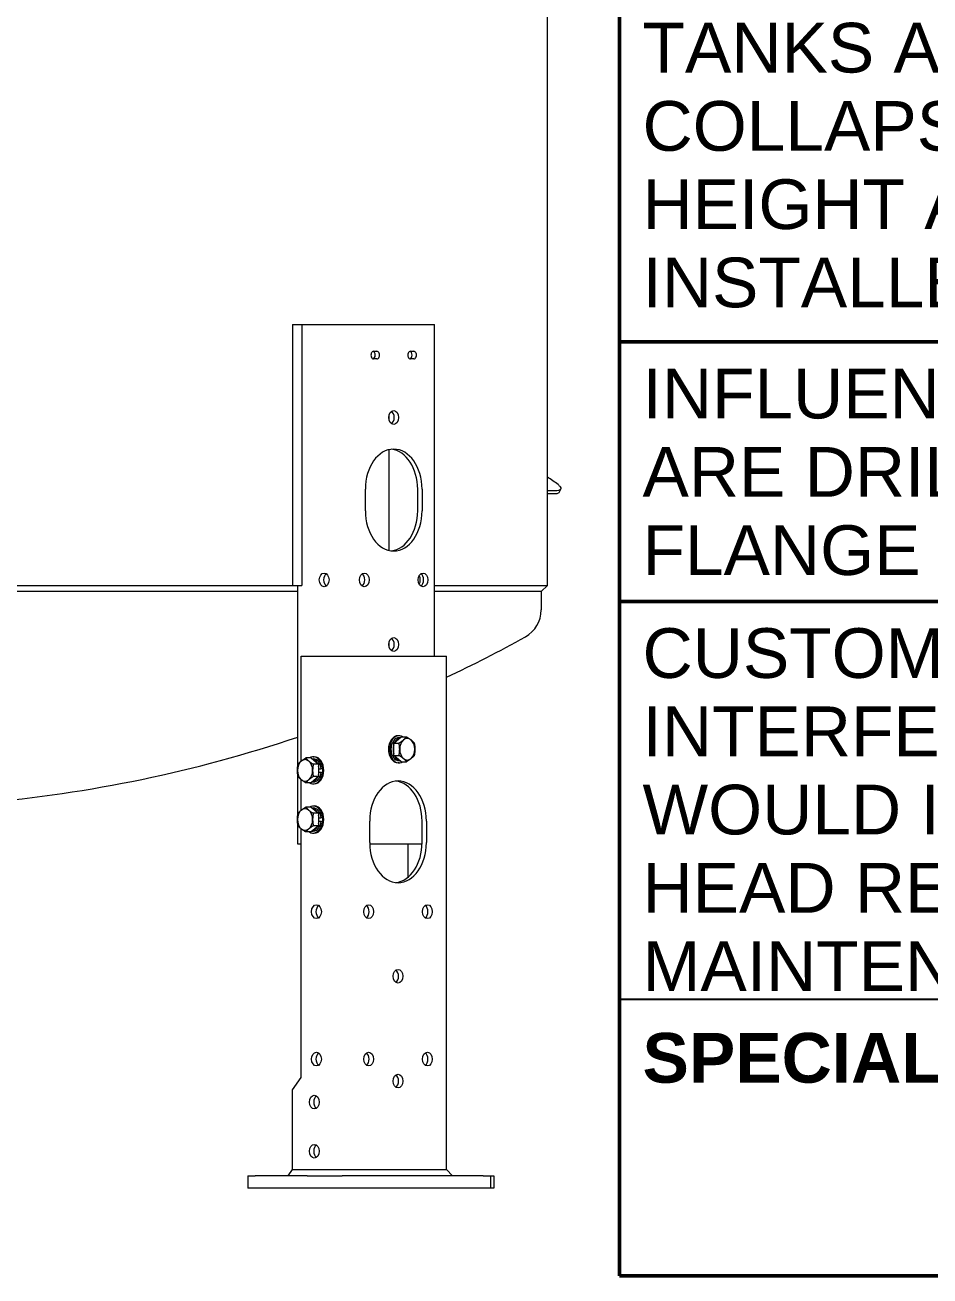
# Model space of a CAD drawing. Header units: inches. Extents: x 20 to 536, y 8 to 344.
# Drawn here: x 433.8 to 470.6, y 44 to 94.9 of the extents above; entities that cross this region are included whole.
import ezdxf
from ezdxf.enums import TextEntityAlignment as Align

# ---------------------------------------------------------------- set-up
doc = ezdxf.new("R2010")
doc.units = ezdxf.units.IN
doc.header["$LTSCALE"] = 16
doc.header["$MEASUREMENT"] = 0
doc.layers.get('0').update_dxf_attribs({"lineweight": 25})
for name, color, linetype, lineweight in [('Sketch Geometry (ANSI)', 7, 'Continuous', 25), ('Sketch Geometry(MEMCOR)', 7, 'Continuous', 50), ('Symbols(MEMCOR)', 7, 'Continuous', 25), ('Visible (ANSI)', 7, 'Continuous', 50)]:
    doc.layers.add(name, color=color, linetype=linetype, lineweight=lineweight)
doc.styles.add('MEMCOR', font='arial.ttf')

# ---------------------------------------------------------------- blocks, each defined once
blk = doc.blocks.new('NOTES')
at = {"layer": 'Sketch Geometry (ANSI)'}
blk.add_line((-2.075, -1.21), (2.075, -1.21), dxfattribs=at)
at = {"layer": 'Sketch Geometry(MEMCOR)'}
for p, q in [((-2.075, -1.85), (-2.075, 1.85)), ((-2.075, 0.31), (2.075, 0.31)), ((-2.075, -0.29), (2.075, -0.29)), ((2.075, -1.85), (-2.075, -1.85))]:
    blk.add_line(p, q, dxfattribs=at)
at = {"layer": 'Symbols(MEMCOR)', "color": 7, "char_height": 0.114972, "attachment_point": 1, "line_spacing_factor": 0.944221, "style": 'MEMCOR'}
for s, insert, width in [('\\fArial|b0|i0;TANKS ARE SHIPPED WITH LEGS IN THE COLLAPSED POSITION TO REDUCE OVERALL HEIGHT AND ASSIST TANK ACCESS. TANK MUST BE INSTALLED WITH LEGS IN EXTENDED POSITION.', (-2.0218, 1.048), 4.125148), ('\\fArial|b0|i0;INFLUENT, EFFLUENT, & DRAIN CONNECTIONS ARE DRILLED FOR METRIC AND IMPERIAL FLANGE BOLT PATTERNS', (-2.0218, 0.248), 3.923818), ('\\fArial|b0|i0;CUSTOMER IS TO CONFIRM THERE ARE NO INTERFERENCES IN THE FILTER ROOM THAT WOULD INHIBIT THE ROTATIONAL SWING OF THE HEAD REQUIRED FOR GENERAL FILTER MAINTENANCE', (-2.0218, -0.352), 4.083133)]:
    blk.add_mtext(s, dxfattribs=dict(at, insert=insert, width=width))
at = {"layer": 'Symbols(MEMCOR)', "color": 7, "insert": (-2.0218, -1.288), "char_height": 0.114972, "attachment_point": 1, "style": 'MEMCOR'}
blk.add_mtext('\\fArial|b1|i0;\\H0.1150;SPECIAL NOTES:', dxfattribs=at)
at = {"layer": 'Symbols(MEMCOR)', "color": 7, "style": 'MEMCOR'}
for tag, p in [('@Special_Notes', (-2.0218, -1.4827)), ('@Special_Notes1', (-2.0218, -1.6773))]:
    blk.add_attdef(tag, text='', height=0.115, dxfattribs=at).set_placement(p, align=Align.TOP_LEFT)

msp = doc.modelspace()

# ---------------------------------------------------------------- linework, layer by layer
at = {"layer": 'Visible (ANSI)', "linetype": 'Continuous', "lineweight": 18}
for p, q in [((455.00767, 72.12531), (455.00767, 103.00914)), ((444.64403, 82.75031), (445.01494, 82.75031)), ((444.64403, 82.75031), (444.64403, 72.12531)), ((445.01494, 82.75031), (446.32296, 82.75031)), ((445.01494, 82.75031), (445.01494, 72.12531)), ((446.32296, 82.75031), (447.29876, 82.75031)), ((447.29876, 82.75031), (450.21204, 82.75031)), ((450.21204, 82.75031), (450.41414, 82.75031)), ((450.41414, 69.24631), (450.41414, 82.75031)), ((447.93869, 81.65531), (448.07304, 81.65531)), ((449.43776, 81.65531), (449.57211, 81.65531)), ((448.07304, 81.34531), (447.93869, 81.34531)), ((449.57211, 81.34531), (449.43776, 81.34531)), ((448.56727, 78.87307), (448.56727, 79.04755)), ((448.56727, 73.55217), (448.56727, 77.64845)), ((447.60282, 75.16031), (447.60282, 76.04031)), ((449.73121, 75.16031), (449.73121, 76.04031)), ((449.90799, 76.04031), (449.90799, 75.16031)), ((455.39153, 75.97753), (455.00767, 75.97753)), ((455.00767, 75.86763), (455.34242, 75.86763)), ((455.49968, 75.92993), (455.54879, 76.03984)), ((427.25565, 72.12531), (444.64403, 72.12531)), ((444.85496, 71.87531), (427.25565, 71.87531)), ((444.64403, 72.12531), (445.01494, 72.12531)), ((444.85496, 64.78104), (444.85496, 72.12531)), ((445.98591, 72.12531), (446.04482, 72.12531)), ((447.44113, 72.12531), (447.50005, 72.12531)), ((450.41414, 72.12531), (455.00767, 72.12531)), ((454.75564, 71.87531), (450.41414, 71.87531)), ((454.75564, 71.87531), (455.00564, 72.12531)), ((454.75564, 71.87531), (454.75564, 71.12505)), ((448.56727, 69.63207), (448.56727, 69.80655)), ((444.99472, 69.24631), (446.1874, 69.24631)), ((444.99472, 64.97548), (444.99472, 69.24631)), ((446.1874, 69.24631), (447.16321, 69.24631)), ((447.16321, 69.24631), (450.70115, 69.24631)), ((450.70115, 69.24631), (450.90325, 69.24631)), ((450.90325, 48.34631), (450.90325, 69.24631)), ((448.75575, 65.7089), (449.06511, 65.96149)), ((448.75575, 65.20372), (448.75575, 65.7089)), ((448.75575, 65.7089), (448.97119, 65.7089)), ((448.97672, 66.00749), (448.93218, 66.00749)), ((449.02368, 65.92766), (448.97672, 65.92766)), ((449.06511, 65.96149), (449.28055, 65.96149)), ((449.06511, 64.95113), (448.75575, 65.20372)), ((448.75575, 65.20372), (448.97119, 65.20372)), ((445.39212, 65.10149), (445.17668, 65.10149)), ((445.39212, 65.10149), (445.70148, 64.8489)), ((445.43355, 65.06766), (445.48051, 65.06766)), ((445.48051, 65.14749), (445.52505, 65.14749)), ((445.70148, 64.8489), (445.48604, 64.8489)), ((445.70148, 64.8489), (445.70148, 64.34372)), ((445.72195, 64.66411), (445.70148, 64.66411)), ((445.72195, 64.66411), (445.81033, 64.66411)), ((448.97672, 64.90513), (448.93218, 64.90513)), ((449.02368, 64.98496), (448.97672, 64.98496)), ((449.06511, 64.95113), (449.28055, 64.95113)), ((444.85496, 62.78104), (444.85496, 64.41159)), ((444.99472, 62.97548), (444.99472, 64.21714)), ((445.70148, 64.34372), (445.39212, 64.09113)), ((445.70148, 64.34372), (445.48604, 64.34372)), ((445.70148, 64.52851), (445.72195, 64.52851)), ((445.72195, 64.52851), (445.81033, 64.52851)), ((445.39212, 64.09113), (445.17668, 64.09113)), ((445.43355, 64.12496), (445.48051, 64.12496)), ((445.48051, 64.04513), (445.52505, 64.04513)), ((445.48051, 63.14749), (445.52505, 63.14749)), ((445.39212, 63.10149), (445.17668, 63.10149)), ((445.39212, 63.10149), (445.70148, 62.8489)), ((445.43355, 63.06766), (445.48051, 63.06766)), ((445.70148, 62.8489), (445.48604, 62.8489)), ((445.70148, 62.8489), (445.70148, 62.34372)), ((445.72195, 62.66411), (445.70148, 62.66411)), ((445.72195, 62.66411), (445.81033, 62.66411)), ((444.85496, 61.60031), (444.85496, 62.41159)), ((444.99472, 52.09631), (444.99472, 62.21714)), ((445.70148, 62.34372), (445.39212, 62.09113)), ((445.43355, 62.12496), (445.48051, 62.12496)), ((445.70148, 62.34372), (445.48604, 62.34372)), ((445.70148, 62.52851), (445.72195, 62.52851)), ((445.72195, 62.52851), (445.81033, 62.52851)), ((447.7796, 61.65631), (447.7796, 62.53631)), ((449.90799, 61.65631), (449.90799, 62.53631)), ((450.08476, 62.53631), (450.08476, 61.65631)), ((445.39212, 62.09113), (445.17668, 62.09113)), ((445.48051, 62.04513), (445.52505, 62.04513)), ((444.99472, 61.60031), (444.85496, 61.60031)), ((449.90731, 61.60031), (447.78028, 61.60031)), ((449.33169, 61.60031), (449.33169, 60.24469)), ((444.64116, 51.59631), (444.99472, 52.09631)), ((444.64116, 48.34631), (444.64116, 51.59631)), ((442.82566, 48.09631), (443.11856, 48.09631)), ((442.82566, 48.09631), (442.82566, 47.59631)), ((445.23988, 48.09631), (443.11856, 48.09631)), ((444.46439, 48.09631), (444.64116, 48.34631)), ((444.64116, 48.34631), (446.1874, 48.34631)), ((445.23988, 48.09631), (446.65409, 48.09631)), ((446.1874, 48.34631), (447.16321, 48.34631)), ((452.3958, 48.09631), (446.65409, 48.09631)), ((447.16321, 48.34631), (450.70115, 48.34631)), ((450.70115, 48.34631), (450.90325, 48.34631)), ((450.90325, 48.34631), (451.15325, 48.09631)), ((452.3958, 48.09631), (452.68869, 48.09631)), ((452.68869, 48.09631), (452.83252, 48.09631)), ((452.68869, 48.09631), (452.68869, 47.59631)), ((452.83252, 48.09631), (452.83252, 47.59631)), ((443.11856, 47.59631), (442.82566, 47.59631)), ((445.23988, 47.59631), (443.11856, 47.59631)), ((446.65409, 47.59631), (445.23988, 47.59631)), ((452.3958, 47.59631), (446.65409, 47.59631)), ((452.68869, 47.59631), (452.3958, 47.59631)), ((452.83252, 47.59631), (452.68869, 47.59631))]:
    msp.add_line(p, q, dxfattribs=at)
for centre, radius, start, end in [((453.50764, 71.12505), 1.248, 299.051175, 0), ((427.25564, 118.38531), 55.31, 295.311967, 299.051175), ((427.25564, 118.38531), 55.31, 274.925696, 288.553746)]:
    msp.add_arc(centre, radius, start, end, dxfattribs=at)
for centre, major_axis, start_param, end_param in [((447.93869, 81.50031), (0, -0.155), 3.14159265, 6.28318531), ((447.89627, 81.50031), (0, -0.155), 0.19477764, 2.94681501), ((448.07304, 81.50031), (0, 0.155), 3.14159265, 6.28318531), ((449.43776, 81.50031), (0, -0.155), 3.14159265, 6.28318531), ((449.39533, 81.50031), (0, -0.155), 0.19477764, 2.94681501), ((449.57211, 81.50031), (0, 0.155), 3.14159265, 6.28318531), ((448.57863, 78.96031), (0, 0.28), 3.60436277, 5.82041519), ((448.7554, 76.04031), (0, 1.63), 4.71238898, 7.85398163), ((448.57863, 76.04031), (0, 1.63), 4.71238898, 6.20642283), ((452.96127, 69.74714), (0, -7.37), 2.6459515, 2.73805101), ((448.7554, 75.16031), (0, -1.63), 4.71238898, 7.85398163), ((448.57863, 75.16031), (0, -1.63), 0.07676248, 1.57079633), ((446.10375, 72.35031), (0, -0.28), 3.60436277, 5.82041519), ((447.3822, 72.35031), (0, 0.28), 3.60436277, 5.82041519), ((449.63929, 72.35031), (0, -0.28), 0.90964484, 2.23194781), ((449.77505, 72.35031), (0, 0.28), 3.60436277, 5.82041519), ((448.57863, 69.71931), (0, 0.28), 3.60436277, 5.82041519), ((448.93218, 65.45631), (0, 0.55118), 0, 3.14159265), ((448.97672, 65.45631), (0, 0.55118), 5.8717395, 9.83622377), ((448.97672, 65.45631), (0, 0.47135), 0, 3.14159265), ((449.06511, 65.45631), (0, 0.47135), 0.14230203, 0.90489552), ((449.30818, 65.45631), (0, -0.4375), 3.66519143, 4.71238898), ((449.30818, 65.45631), (0, 0.4375), 5.75958653, 6.80678408), ((449.30818, 65.45631), (0, 0.4375), 4.71238898, 5.75958653), ((445.48051, 64.59631), (0, -0.55118), 5.8717395, 9.83622377), ((449.06511, 65.45631), (0, 0.47135), 1.18949958, 1.95209308), ((449.30818, 65.45631), (0, -0.4375), 4.71238898, 5.75958653), ((449.30818, 65.45631), (0, 0.4375), 3.66519143, 4.71238898), ((445.14905, 64.59631), (0, -0.4375), 3.66519143, 4.71238898), ((445.14905, 64.59631), (0, 0.4375), 5.75958653, 6.80678408), ((445.14905, 64.59631), (0, 0.4375), 4.71238898, 5.75958653), ((445.39212, 64.59631), (0, 0.47135), 5.37828978, 6.14088328), ((445.48051, 64.59631), (0, 0.47135), 4.8567332, 6.28318531), ((445.52505, 64.59631), (0, -0.55118), 0, 3.14159265), ((445.39212, 64.59631), (0, -0.47135), 1.71514054, 1.95209308), ((449.06511, 65.45631), (0, -0.47135), 5.37828978, 6.14088328), ((449.30818, 65.45631), (0, -0.4375), 5.75958653, 6.80678408), ((445.14905, 64.59631), (0, -0.4375), 4.71238898, 5.75958653), ((445.14905, 64.59631), (0, -0.4375), 5.75958653, 6.80678408), ((445.14905, 64.59631), (0, 0.4375), 3.66519143, 4.71238898), ((445.39212, 64.59631), (0, -0.47135), 0.14230203, 0.90489552), ((445.48051, 64.59631), (0, -0.47135), 0, 1.42645211), ((445.39212, 64.59631), (0, -0.47135), 1.18949958, 1.42645211), ((448.93218, 62.53631), (0, 1.63), 4.71238898, 7.85398163), ((448.7554, 62.53631), (0, 1.63), 4.71238898, 6.20642283), ((445.48051, 62.59631), (0, -0.55118), 5.8717395, 9.83622377), ((445.52505, 62.59631), (0, -0.55118), 0, 3.14159265), ((445.14905, 62.59631), (0, -0.4375), 3.66519143, 4.71238898), ((445.14905, 62.59631), (0, 0.4375), 5.75958653, 6.80678408), ((445.14905, 62.59631), (0, 0.4375), 4.71238898, 5.75958653), ((445.39212, 62.59631), (0, 0.47135), 5.37828978, 6.14088328), ((445.48051, 62.59631), (0, 0.47135), 4.8567332, 6.28318531), ((445.39212, 62.59631), (0, -0.47135), 1.71514054, 1.95209308), ((445.14905, 62.59631), (0, -0.4375), 4.71238898, 5.75958653), ((445.14905, 62.59631), (0, -0.4375), 5.75958653, 6.80678408), ((445.14905, 62.59631), (0, 0.4375), 3.66519143, 4.71238898), ((445.39212, 62.59631), (0, -0.47135), 0.14230203, 0.90489552), ((445.48051, 62.59631), (0, -0.47135), 0, 1.42645211), ((445.39212, 62.59631), (0, -0.47135), 1.18949958, 1.42645211), ((448.93218, 61.65631), (0, -1.63), 4.71238898, 7.85398163), ((448.7554, 61.65631), (0, -1.63), 0.07676248, 1.57079633), ((445.79142, 58.84631), (0, -0.28), 3.60436277, 5.82041519), ((447.55919, 58.84631), (0, 0.28), 3.60436277, 5.82041519), ((449.95162, 58.84631), (0, 0.28), 3.60436277, 5.82041519), ((448.7554, 56.21531), (0, 0.28), 3.60436277, 5.82041519), ((445.79142, 52.84631), (0, -0.28), 3.60436277, 5.82041519), ((447.55919, 52.84631), (0, 0.28), 3.60436277, 5.82041519), ((449.95162, 52.84631), (0, 0.28), 3.60436277, 5.82041519), ((448.7554, 51.95231), (0, 0.28), 3.60436277, 5.82041519), ((445.70182, 51.09631), (0, -0.28), 3.60436277, 5.82041519), ((445.70182, 49.09631), (0, -0.28), 3.60436277, 5.82041519)]:
    msp.add_ellipse(centre, major_axis=major_axis, ratio=0.70710678, start_param=start_param, end_param=end_param, dxfattribs=at)
for centre, major_axis in [((448.7554, 78.96031), (0, -0.28)), ((445.92698, 72.35031), (0, 0.28)), ((447.55898, 72.35031), (0, -0.28)), ((449.95183, 72.35031), (0, -0.28)), ((448.7554, 69.71931), (0, -0.28)), ((445.61464, 58.84631), (0, 0.28)), ((447.73596, 58.84631), (0, -0.28)), ((450.1284, 58.84631), (0, -0.28)), ((448.93218, 56.21531), (0, -0.28)), ((445.61464, 52.84631), (0, 0.28)), ((447.73596, 52.84631), (0, -0.28)), ((450.1284, 52.84631), (0, -0.28)), ((448.93218, 51.95231), (0, -0.28)), ((445.52505, 51.09631), (0, -0.28)), ((445.52505, 49.09631), (0, -0.28))]:
    msp.add_ellipse(centre, major_axis=major_axis, ratio=0.70710678, dxfattribs=at)
for points, knots in [([(455.34242, 75.86763), (455.38682, 75.86763), (455.42668, 75.87436), (455.477, 75.89843), (455.49197, 75.9131), (455.49962, 75.92996)], [7.666112893, 7.666112893, 7.666112893, 7.666112893, 8.144520248, 8.144520248, 8.518161389, 8.518161389, 8.518161389, 8.518161389]), ([(455.43978, 76.23026), (455.47887, 76.20037), (455.51142, 76.16771), (455.55096, 76.10626), (455.55796, 76.07751), (455.54892, 76.03156), (455.53229, 76.01129), (455.47579, 75.98426), (455.43592, 75.97753), (455.39153, 75.97753)], [5.7511729, 5.7511729, 5.7511729, 5.7511729, 6.23002731, 6.23002731, 6.70888172, 6.70888172, 7.18728854, 7.18728854, 7.66569537, 7.66569537, 7.66569537, 7.66569537])]:
    msp.add_open_spline(points, degree=3, knots=knots, dxfattribs=at)
for points, weights in [([(448.97119, 65.7089), (449.08171, 65.77658), (449.1535, 65.8352)], [1.01001874936, 1.04314139574, 1]), ([(448.99882, 65.45631), (448.99882, 65.57354), (448.97119, 65.7089)], [1, 1.04314139574, 1.01001874936]), ([(449.1535, 65.8352), (449.22529, 65.89381), (449.28055, 65.96149)], [1, 1.04314139574, 1.01001874936]), ([(449.28055, 65.96149), (449.39107, 65.89381), (449.46286, 65.8352)], [1.01001874936, 1.04314139574, 1]), ([(449.46286, 65.8352), (449.53464, 65.77658), (449.58991, 65.7089)], [1, 1.04314139574, 1.01001874936]), ([(449.58991, 65.7089), (449.61754, 65.57354), (449.61754, 65.45631)], [1.01001874936, 1.04314139574, 1]), ([(448.97119, 65.20372), (448.99882, 65.33908), (448.99882, 65.45631)], [1.01001874936, 1.04314139574, 1]), ([(449.1535, 65.07743), (449.08171, 65.13604), (448.97119, 65.20372)], [1, 1.04314139574, 1.01001874936]), ([(449.58991, 65.20372), (449.53464, 65.13604), (449.46286, 65.07743)], [1.01001874936, 1.04314139574, 1]), ([(449.61754, 65.45631), (449.61754, 65.33908), (449.58991, 65.20372)], [1, 1.04314139574, 1.01001874936]), ([(444.83969, 64.59631), (444.83969, 64.71354), (444.86732, 64.8489)], [1, 1.04314139574, 1.01001874936]), ([(444.86732, 64.8489), (444.92258, 64.91658), (444.99437, 64.9752)], [1.01001874936, 1.04314139574, 1]), ([(444.99437, 64.9752), (445.06616, 65.03381), (445.17668, 65.10149)], [1, 1.04314139574, 1.01001874936]), ([(445.17668, 65.10149), (445.23194, 65.03381), (445.30373, 64.9752)], [1.01001874936, 1.04314139574, 1]), ([(445.30373, 64.9752), (445.37552, 64.91658), (445.48604, 64.8489)], [1, 1.04314139574, 1.01001874936]), ([(445.48604, 64.8489), (445.45841, 64.71354), (445.45841, 64.59631)], [1.01001874936, 1.04314139574, 1]), ([(449.28055, 64.95113), (449.22529, 65.01881), (449.1535, 65.07743)], [1.01001874936, 1.04314139574, 1]), ([(449.46286, 65.07743), (449.39107, 65.01881), (449.28055, 64.95113)], [1, 1.04314139574, 1.01001874936]), ([(444.86732, 64.34372), (444.83969, 64.47908), (444.83969, 64.59631)], [1.01001874936, 1.04314139574, 1]), ([(444.99437, 64.21743), (444.92258, 64.27604), (444.86732, 64.34372)], [1, 1.04314139574, 1.01001874936]), ([(445.17668, 64.09113), (445.06616, 64.15881), (444.99437, 64.21743)], [1.01001874936, 1.04314139574, 1]), ([(445.30373, 64.21743), (445.23194, 64.15881), (445.17668, 64.09113)], [1, 1.04314139574, 1.01001874936]), ([(445.48604, 64.34372), (445.37552, 64.27604), (445.30373, 64.21743)], [1.01001874936, 1.04314139574, 1]), ([(445.45841, 64.59631), (445.45841, 64.47908), (445.48604, 64.34372)], [1, 1.04314139574, 1.01001874936]), ([(444.83969, 62.59631), (444.83969, 62.71354), (444.86732, 62.8489)], [1, 1.04314139574, 1.01001874936]), ([(444.86732, 62.8489), (444.92258, 62.91658), (444.99437, 62.9752)], [1.01001874936, 1.04314139574, 1]), ([(444.99437, 62.9752), (445.06616, 63.03381), (445.17668, 63.10149)], [1, 1.04314139574, 1.01001874936]), ([(445.17668, 63.10149), (445.23194, 63.03381), (445.30373, 62.9752)], [1.01001874936, 1.04314139574, 1]), ([(445.30373, 62.9752), (445.37552, 62.91658), (445.48604, 62.8489)], [1, 1.04314139574, 1.01001874936]), ([(445.48604, 62.8489), (445.45841, 62.71354), (445.45841, 62.59631)], [1.01001874936, 1.04314139574, 1]), ([(444.86732, 62.34372), (444.83969, 62.47908), (444.83969, 62.59631)], [1.01001874936, 1.04314139574, 1]), ([(444.99437, 62.21743), (444.92258, 62.27604), (444.86732, 62.34372)], [1, 1.04314139574, 1.01001874936]), ([(445.17668, 62.09113), (445.06616, 62.15881), (444.99437, 62.21743)], [1.01001874936, 1.04314139574, 1]), ([(445.30373, 62.21743), (445.23194, 62.15881), (445.17668, 62.09113)], [1, 1.04314139574, 1.01001874936]), ([(445.48604, 62.34372), (445.37552, 62.27604), (445.30373, 62.21743)], [1.01001874936, 1.04314139574, 1]), ([(445.45841, 62.59631), (445.45841, 62.47908), (445.48604, 62.34372)], [1, 1.04314139574, 1.01001874936])]:
    msp.add_rational_spline(points, weights, degree=2, dxfattribs=at)

# ---------------------------------------------------------------- block references
at = {"xscale": 17.6, "yscale": 17.6, "zscale": 17.6}
msp.add_blockref('NOTES', (494.462, 76.57853), dxfattribs=at)

doc.saveas('drawing.dxf')
